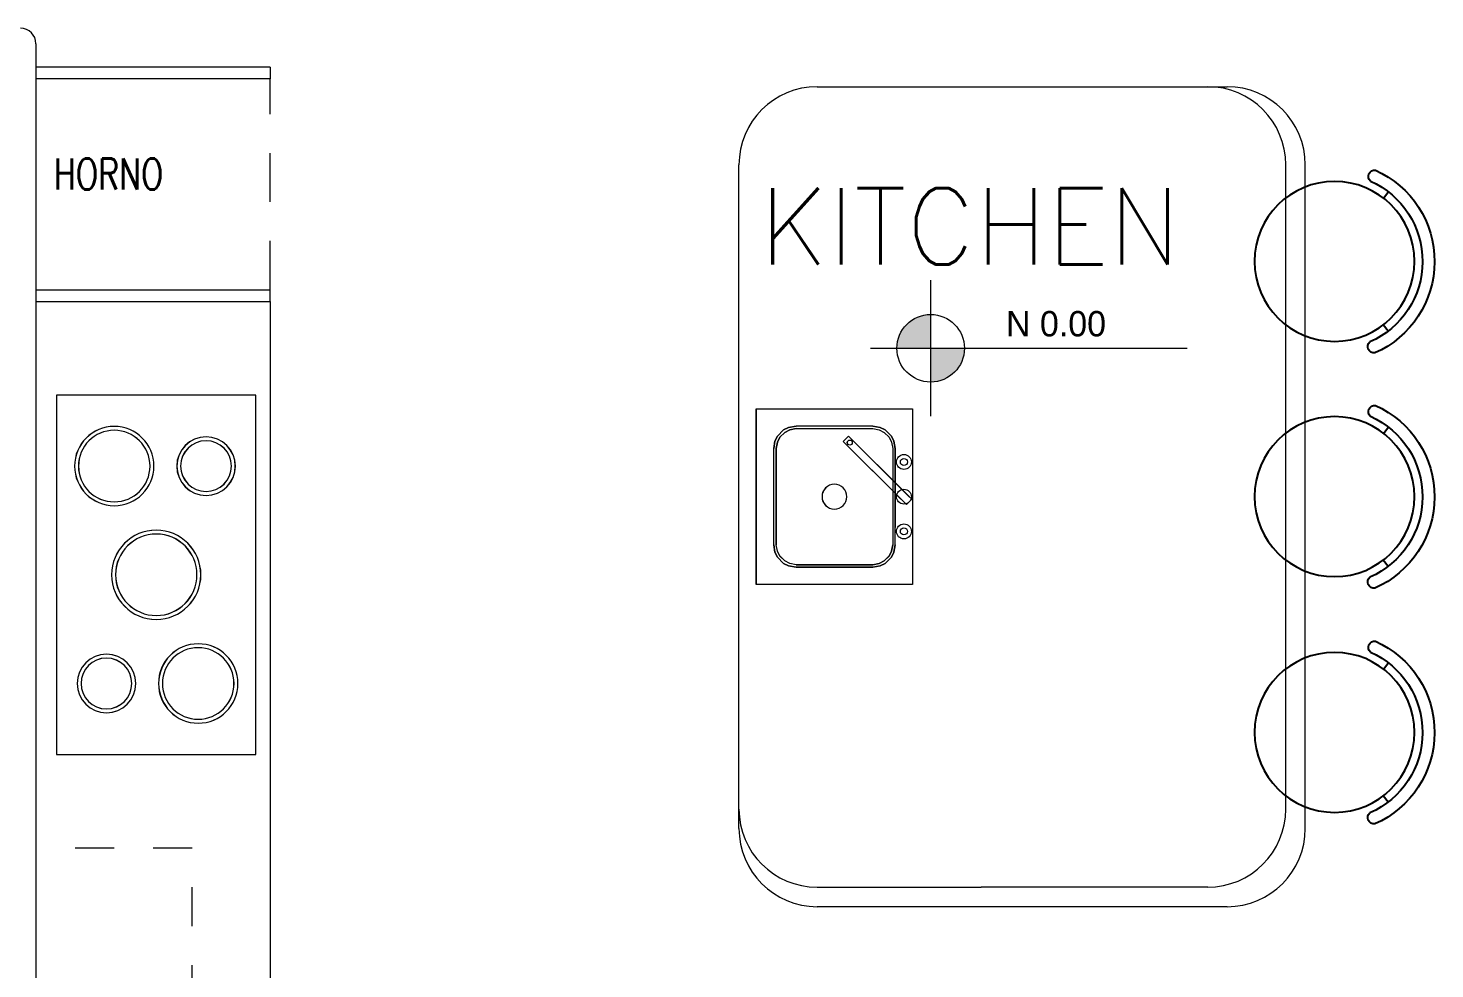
# Model space of a CAD drawing. Header units: metres. Extents: x -232 to 581, y 30 to 789.
# Drawn here: x 109.746 to 113.348, y 659.153 to 661.562 of the extents above; entities that cross this region are included whole.
import ezdxf

# ---------------------------------------------------------------- set-up
doc = ezdxf.new("R2010")
doc.units = ezdxf.units.M
for name, pattern in [('DASHED', [0.75, 0.5, -0.25]), ('DASHED2', [0.375, 0.25, -0.125]), ('HIDDEN2', [0.1875, 0.125, -0.0625])]:
    doc.linetypes.add(name, pattern=pattern)
for name, color, linetype, lineweight in [('01_Mobiliario', 19, 'Continuous', 0), ('02_mobiliario', 250, 'Continuous', 5), ('A-EQPM-OVHD', 253, 'DASHED2', 5), ('A-WALL', 250, 'Continuous', 20), ('baños', 140, 'Continuous', 0), ('MOB FIJOS', 251, 'Continuous', 0), ('PROYECCION', 9, 'DASHED', 0), ('textos', 7, 'Continuous', 0)]:
    doc.layers.add(name, color=color, linetype=linetype, lineweight=lineweight)
doc.layers.add('MOBILIARIOS', color=252, linetype='Continuous')
doc.styles.add('Arch-Dim', font='romans.shx', dxfattribs={"width": 0.75})
doc.styles.add('ESC100-2mm', font='arial.ttf', dxfattribs={"height": 0.15})
doc.styles.get("Standard").update_dxf_attribs({"font": 'arial.ttf'})

# ---------------------------------------------------------------- blocks, each defined once
blk = doc.blocks.new('A$C900cbe0a')
at = {"layer": 'MOB FIJOS', "extrusion": (0, 0, -1), "elevation": -0.9042}
blk.add_lwpolyline([(-0.51, 0.92), (0, 0.92), (0, 0), (-0.51, 0)], close=True, dxfattribs=at)
at = {"layer": 'MOB FIJOS', "extrusion": (0, 0, -1)}
for centre, radius in [((-0.1475, 0.7384, -0.9042), 0.1016), ((-0.1475, 0.7384, -0.9042), 0.0916), ((-0.3825, 0.7384, -0.9042), 0.075), ((-0.3825, 0.7384, -0.9042), 0.065), ((-0.255, 0.46, -0.9042), 0.1143), ((-0.255, 0.46, -0.9042), 0.1043), ((-0.1275, 0.1816, -0.9042), 0.075), ((-0.3625, 0.1816, -0.9042), 0.1016), ((-0.3625, 0.1816, -0.9042), 0.0916), ((-0.1275, 0.1816, -0.9042), 0.065)]:
    blk.add_circle(centre, radius, dxfattribs=at)
blk = doc.blocks.new('27.11.2025 LN09 1ER NIVEL')
at = {"layer": 'textos', "true_color": 0x000000, "transparency": 33554534}
h = blk.add_hatch(color=18, dxfattribs=at)
h.dxf.hatch_style = 1
h.paths.add_polyline_path([(188.8745, 94.6607, 0.414214), (188.7879, 94.5742), (188.8745, 94.5742)])
h.paths.add_polyline_path([(188.961, 94.5742), (188.8745, 94.5742), (188.8745, 94.4876, 0.414214)])
at = {"layer": '01_Mobiliario', "color": 18, "true_color": 0x000000, "transparency": 33554684}
for p, q in [((187.1838, 95.2941), (187.1838, 95.2641)), ((186.5838, 94.7241), (187.1838, 94.7241))]:
    blk.add_line(p, q, dxfattribs=at)
at = {"layer": '01_Mobiliario', "color": 18, "ltscale": 0.005, "true_color": 0x000000, "transparency": 33554684}
blk.add_line((187.1838, 94.6941), (187.1838, 92.0441), dxfattribs=at)
at = {"layer": '01_Mobiliario', "color": 18, "true_color": 0x000000, "transparency": 33554684}
for points in [[(187.1838, 95.2941), (186.5838, 95.2941)], [(187.1838, 95.2641), (186.5838, 95.2641)], [(186.5838, 94.6941), (187.1838, 94.6941), (187.1838, 94.7241)]]:
    blk.add_lwpolyline(points, dxfattribs=at)
at = {"layer": '02_mobiliario', "color": 18, "true_color": 0x000000, "transparency": 33554684}
for p, q in [((188.5838, 95.2441), (189.6338, 95.2441)), ((188.3838, 93.3441), (188.3838, 95.0441)), ((189.8338, 93.3441), (189.8338, 95.0441)), ((189.6338, 93.1441), (188.5838, 93.1441))]:
    blk.add_line(p, q, dxfattribs=at)
for centre, start, end in [((188.5838, 95.0441), 90, 180), ((189.6338, 95.0441), 360, 90), ((188.5838, 93.3441), 180, 270), ((189.6338, 93.3441), 270, 360)]:
    blk.add_arc(centre, 0.2, start, end, dxfattribs=at)
at = {"layer": 'A-EQPM-OVHD', "color": 18, "linetype": 'HIDDEN2', "true_color": 0x000000}
blk.add_line((187.1838, 94.7241), (187.1838, 95.2641), dxfattribs=at)
at = {"layer": 'A-WALL', "color": 18, "true_color": 0x000000}
blk.add_line((186.5838, 95.3541), (186.5838, 91.5741), dxfattribs=at)
blk.add_arc((186.5438, 95.3541), 0.04, 0, 90, dxfattribs=at)
at = {"layer": 'MOB FIJOS', "color": 18, "ltscale": 0.01, "true_color": 0x000000}
for p, q in [((188.6643, 94.3493, 0.0413), (188.6508, 94.3358, 0.0603)), ((188.8262, 94.1874, 0.0222), (188.8128, 94.1739, 0.0222))]:
    blk.add_line(p, q, dxfattribs=at)
for points, elevation in [([(188.4282, 94.4191), (188.8282, 94.4191), (188.8282, 93.9691), (188.4282, 93.9691), (188.4282, 94.4191)], -0.0063), ([(188.5298, 94.3683), (188.514, 94.3651), (188.5013, 94.3588), (188.4886, 94.3461), (188.4822, 94.3334), (188.479, 94.3175)], -0.0063), ([(188.7266, 94.3747), (188.7457, 94.3715), (188.7584, 94.3651), (188.7743, 94.3493), (188.7806, 94.3366), (188.7838, 94.3175)], 0.0063), ([(188.5298, 94.0199), (188.514, 94.0231), (188.5013, 94.0294), (188.4886, 94.0421), (188.4822, 94.0548), (188.479, 94.0707)], -0.0063), ([(188.7266, 94.0136), (188.7457, 94.0167), (188.7584, 94.0231), (188.7743, 94.039), (188.7806, 94.0517), (188.7838, 94.0707)], 0.0063)]:
    blk.add_lwpolyline(points, dxfattribs=dict(at, elevation=elevation))
for points in [[(188.5298, 94.3747), (188.5108, 94.3715), (188.4981, 94.3651), (188.4822, 94.3493), (188.4759, 94.3366), (188.4727, 94.3175)], [(188.7266, 94.3683), (188.7425, 94.3651), (188.7552, 94.3588), (188.7679, 94.3461), (188.7743, 94.3334), (188.7774, 94.3175)], [(188.5298, 94.0136), (188.5108, 94.0167), (188.4981, 94.0231), (188.4822, 94.039), (188.4759, 94.0517), (188.4727, 94.0707)], [(188.7266, 94.0199), (188.7425, 94.0231), (188.7552, 94.0294), (188.7679, 94.0421), (188.7743, 94.0548), (188.7774, 94.0707)]]:
    blk.add_lwpolyline(points, dxfattribs=at)
at = {"layer": 'MOB FIJOS', "color": 18, "ltscale": 0.01, "true_color": 0x000000, "elevation": -0.2096}
blk.add_lwpolyline([(188.7743, 94.3334), (188.7774, 94.3175), (188.7774, 94.0707), (188.7743, 94.0548), (188.7679, 94.0421), (188.7552, 94.0294), (188.7425, 94.0231), (188.7266, 94.0199), (188.5298, 94.0199), (188.514, 94.0231), (188.5013, 94.0294), (188.4886, 94.0421), (188.4822, 94.0548), (188.479, 94.0707), (188.479, 94.3175), (188.4822, 94.3334), (188.4886, 94.3461), (188.5013, 94.3588), (188.514, 94.3651), (188.5298, 94.3683), (188.7266, 94.3683), (188.7425, 94.3651), (188.7552, 94.3588), (188.7679, 94.3461)], close=True, dxfattribs=at)
at = {"layer": 'MOB FIJOS', "color": 18, "ltscale": 0.01, "true_color": 0x000000}
for points in [[(188.7266, 94.3747), (188.5298, 94.3747, 0.414214)], [(188.5298, 94.0136), (188.7266, 94.0136, 0.414214)]]:
    blk.add_lwpolyline(points, format="xyb", dxfattribs=at)
at = {"layer": 'MOB FIJOS', "color": 18, "ltscale": 0.01, "true_color": 0x000000, "elevation": 0.0063}
blk.add_lwpolyline([(188.7838, 94.0707), (188.7838, 94.3175, 0.325454)], format="xyb", dxfattribs=at)
at = {"layer": 'MOB FIJOS', "color": 18, "ltscale": 0.01, "true_color": 0x000000}
for centre, radius in [((188.6675, 94.3326, 0.0286), 0.00635), ((188.806, 94.283, -0.0032), 0.0191), ((188.806, 94.283, -0.0032), 0.00905), ((188.806, 94.1941, -0.0032), 0.0191), ((188.806, 94.1052, -0.0032), 0.0191), ((188.806, 94.1052, -0.0032), 0.00905)]:
    blk.add_circle(centre, radius, dxfattribs=at)
for start, end in [(0, 180), (180, 0)]:
    blk.add_arc((188.6282, 94.1941, -0.2159), 0.0318, start, end, dxfattribs=at)
for points, invisible_edges in [([(188.514, 94.3651, -0.0063), (188.5013, 94.3588, -0.0063), (188.4981, 94.3651), (188.5108, 94.3715)], 10), ([(188.514, 94.3651, -0.0063), (188.5108, 94.3715), (188.5298, 94.3747), (188.5298, 94.3683, -0.0063)], 5), ([(188.7266, 94.3747, 0.0063), (188.5298, 94.3747), (188.5298, 94.3683, -0.0063), (188.7266, 94.3683)], 11), ([(188.7457, 94.3715, 0.0063), (188.7457, 94.3715, 0.0063), (188.7901, 94.3747, 0.0063), (188.7266, 94.3747, 0.0063)], 6), ([(188.7425, 94.3651), (188.7457, 94.3715, 0.0063), (188.7266, 94.3747, 0.0063), (188.7266, 94.3683)], 5), ([(188.7425, 94.3651), (188.7552, 94.3588), (188.7584, 94.3651, 0.0063), (188.7457, 94.3715, 0.0063)], 10), ([(188.7584, 94.3651, 0.0063), (188.7584, 94.3651, 0.0063), (188.7901, 94.3747, 0.0063), (188.7457, 94.3715, 0.0063)], 6), ([(188.7743, 94.3493, 0.0063), (188.7743, 94.3493, 0.0063), (188.7901, 94.3747, 0.0063), (188.7584, 94.3651, 0.0063)], 6), ([(188.7743, 94.3493, 0.0063), (188.7743, 94.3493, 0.0063), (188.7806, 94.3366, 0.0063), (188.7901, 94.3747, 0.0063)], 12), ([(188.7806, 94.3366, 0.0063), (188.7806, 94.3366, 0.0063), (188.7838, 94.3175, 0.0063), (188.7901, 94.3747, 0.0063)], 12), ([(188.479, 94.3175, -0.0063), (188.4727, 94.3175), (188.4759, 94.3366), (188.4822, 94.3334, -0.0063)], 5), ([(188.4822, 94.3334, -0.0063), (188.4759, 94.3366), (188.4822, 94.3493), (188.4886, 94.3461, -0.0063)], 5), ([(188.5013, 94.3588, -0.0063), (188.4886, 94.3461, -0.0063), (188.4822, 94.3493), (188.4981, 94.3651)], 10), ([(188.7552, 94.3588), (188.7679, 94.3461), (188.7743, 94.3493, 0.0063), (188.7584, 94.3651, 0.0063)], 10), ([(188.7743, 94.3334), (188.7806, 94.3366, 0.0063), (188.7743, 94.3493, 0.0063), (188.7679, 94.3461)], 5), ([(188.7774, 94.3175), (188.7838, 94.3175, 0.0063), (188.7806, 94.3366, 0.0063), (188.7743, 94.3334)], 5), ([(188.4727, 94.0707), (188.4727, 94.3175), (188.479, 94.3175, -0.0063), (188.479, 94.0707, -0.0063)], 10), ([(188.7838, 94.0707, 0.0063), (188.7838, 94.3175, 0.0063), (188.7774, 94.3175), (188.7774, 94.0707)], 10), ([(188.7965, 94.3175, 0.0063), (188.7838, 94.3175, 0.0063), (188.7838, 94.1152, 0.0063), (188.7965, 94.1152, 0.0063)], 13), ([(188.7838, 94.0707, 0.0063), (188.7838, 94.1152, 0.0063), (188.7901, 94.1152, 0.0063), (188.7901, 94.0707, 0.0063)], 14), ([(188.479, 94.0707, -0.0063), (188.4727, 94.0707), (188.4759, 94.0517), (188.4822, 94.0548, -0.0063)], 5), ([(188.4822, 94.0548, -0.0063), (188.4759, 94.0517), (188.4822, 94.039), (188.4886, 94.0421, -0.0063)], 5), ([(188.5013, 94.0294, -0.0063), (188.4886, 94.0421, -0.0063), (188.4822, 94.039), (188.4981, 94.0231)], 10), ([(188.7552, 94.0294), (188.7679, 94.0421), (188.7743, 94.039, 0.0063), (188.7584, 94.0231, 0.0063)], 10), ([(188.7743, 94.0548), (188.7806, 94.0517, 0.0063), (188.7743, 94.039, 0.0063), (188.7679, 94.0421)], 5), ([(188.7774, 94.0707), (188.7838, 94.0707, 0.0063), (188.7806, 94.0517, 0.0063), (188.7743, 94.0548)], 5), ([(188.7806, 94.0517, 0.0063), (188.7806, 94.0517, 0.0063), (188.7838, 94.0707, 0.0063), (188.7901, 94.0136, 0.0063)], 12), ([(188.7838, 94.0707, 0.0063), (188.7838, 94.0707, 0.0063), (188.7901, 94.0707, 0.0063), (188.7901, 94.0136, 0.0063)], 14), ([(188.514, 94.0231, -0.0063), (188.5013, 94.0294, -0.0063), (188.4981, 94.0231), (188.5108, 94.0167)], 10), ([(188.514, 94.0231, -0.0063), (188.5108, 94.0167), (188.5298, 94.0136), (188.5298, 94.0199, -0.0063)], 5), ([(188.7266, 94.0136, 0.0063), (188.5298, 94.0136), (188.5298, 94.0199, -0.0063), (188.7266, 94.0199)], 10), ([(188.7425, 94.0231), (188.7457, 94.0167, 0.0063), (188.7266, 94.0136, 0.0063), (188.7266, 94.0199)], 5), ([(188.7457, 94.0167, 0.0063), (188.7457, 94.0167, 0.0063), (188.7901, 94.0136, 0.0063), (188.7266, 94.0136, 0.0063)], 6), ([(188.7425, 94.0231), (188.7552, 94.0294), (188.7584, 94.0231, 0.0063), (188.7457, 94.0167, 0.0063)], 10), ([(188.7584, 94.0231, 0.0063), (188.7584, 94.0231, 0.0063), (188.7901, 94.0136, 0.0063), (188.7457, 94.0167, 0.0063)], 6), ([(188.7743, 94.039, 0.0063), (188.7743, 94.039, 0.0063), (188.7901, 94.0136, 0.0063), (188.7584, 94.0231, 0.0063)], 6)]:
    blk.add_3dface(points, dxfattribs=dict(at, invisible_edges=invisible_edges))
for points in [[(188.6508, 94.3358, 0.0603), (188.6508, 94.3358, 0.0413), (188.8038, 94.1829, 0.0413), (188.7948, 94.1919, 0.0603)], [(188.6643, 94.3493, 0.0603), (188.6643, 94.3493, 0.0413), (188.8172, 94.1964, 0.0413), (188.8083, 94.2053, 0.0603)], [(188.8128, 94.1739, 0.0222), (188.7858, 94.2009, 0.0222), (188.7858, 94.2009, 0.0413), (188.8038, 94.1829, 0.0413)], [(188.8262, 94.1874, 0.0222), (188.7993, 94.2143, 0.0222), (188.7993, 94.2143, 0.0413), (188.8172, 94.1964, 0.0413)]]:
    blk.add_3dface(points, dxfattribs=at)
at = {"layer": 'PROYECCION', "color": 18, "linetype": 'DASHED', "ltscale": 0.1, "true_color": 0x000000}
for p, q in [((186.9838, 93.2941), (186.5838, 93.2941)), ((186.9838, 92.6941), (186.9838, 93.2941))]:
    blk.add_line(p, q, dxfattribs=at)
at = {"layer": 'textos', "color": 18, "true_color": 0x000000}
for p, q in [((188.8745, 94.7482), (188.8745, 94.4002)), ((188.7207, 94.5742), (189.5315, 94.5742))]:
    blk.add_line(p, q, dxfattribs=at)
blk.add_circle((188.8745, 94.5742), 0.0865, dxfattribs=at)
at = {"layer": 'MOB FIJOS', "color": 18, "true_color": 0x000000}
blk.add_blockref('A$C900cbe0a', (186.6367, 93.5341, -0.9042), dxfattribs=at)
at = {"layer": 'textos', "color": 18, "true_color": 0x000000, "insert": (186.4103, 95.0604), "char_height": 0.08, "width": 26.65337, "attachment_point": 1, "style": 'Arch-Dim'}
blk.add_mtext('    {\\H1.3313x; }HORNO', dxfattribs=at)
at = {"layer": 'textos', "color": 18, "true_color": 0x000000, "insert": (188.3028, 94.7891), "char_height": 0.195, "width": 3.404877, "attachment_point": 7}
blk.add_mtext('{\\Fromans|c0; KITCHEN}', dxfattribs=at)
at = {"layer": 'textos', "color": 18, "true_color": 0x000000, "insert": (189.0674, 94.6696), "char_height": 0.065, "attachment_point": 1, "style": 'ESC100-2mm'}
blk.add_mtext_dynamic_manual_height_columns('{\\Ftxt|c0;N 0.00}', width=2.216942, gutter_width=0.5, heights=[0], dxfattribs=at)
blk = doc.blocks.new('A$C5E9F50A8')
at = {"layer": 'MOBILIARIOS', "ltscale": 50}
for p, q in [((54.5, 334.6), (70.3, 322.3)), ((402.6, 334.6), (386.8, 322.3))]:
    blk.add_line(p, q, dxfattribs=at)
blk.add_circle((228.6, 200), 200, dxfattribs=at)
for centre, radius, start, end in [((228.6, 200), 250, 23.9041, 156.0959), ((228.6, 200), 220, 23.9041, 156.0959), ((15.7, 299.7), 15.8, 174.261, 317.9308), ((441.4, 299.7), 15.8, 222.0692, 5.739)]:
    blk.add_arc(centre, radius, start, end, dxfattribs=at)
blk = doc.blocks.new('20.03.2026 LN 09 PRIMER NIVEL ARQ')
at = {"layer": 'textos', "transparency": 33554534}
h = blk.add_hatch(color=1, dxfattribs=at)
h.dxf.hatch_style = 1
h.paths.add_polyline_path([(8.2547, -59.0765, 0.414214), (8.1682, -59.1631), (8.2547, -59.1631)])
h.paths.add_polyline_path([(8.3412, -59.1631), (8.2547, -59.1631), (8.2547, -59.2496, 0.414214)])
at = {"layer": '01_Mobiliario', "color": 1, "transparency": 33554684}
for p, q in [((6.564, -58.4432), (6.564, -58.4732)), ((5.964, -59.0132), (6.564, -59.0132))]:
    blk.add_line(p, q, dxfattribs=at)
at = {"layer": '01_Mobiliario', "color": 1, "ltscale": 0.005, "transparency": 33554684}
for p, q in [((9.164, -60.3432), (9.164, -58.6932)), ((6.564, -59.0432), (6.564, -61.6322))]:
    blk.add_line(p, q, dxfattribs=at)
at = {"layer": '01_Mobiliario', "color": 1, "transparency": 33554684}
for points in [[(6.564, -58.4432), (5.964, -58.4432)], [(6.564, -58.4732), (5.964, -58.4732)], [(5.964, -59.0432), (6.564, -59.0432), (6.564, -59.0132)]]:
    blk.add_lwpolyline(points, dxfattribs=at)
at = {"layer": '02_mobiliario', "color": 1, "transparency": 33554684}
for p, q in [((7.964, -58.4932), (8.964, -58.4932)), ((7.764, -60.3432), (7.764, -58.6932)), ((7.964, -60.5432), (8.384, -60.5432)), ((8.964, -60.5432), (8.384, -60.5432))]:
    blk.add_line(p, q, dxfattribs=at)
for centre, start, end in [((7.964, -58.6932), 90, 180), ((8.964, -58.6932), 360, 90), ((7.964, -60.3432), 180, 270), ((8.964, -60.3432), 270, 360)]:
    blk.add_arc(centre, 0.2, start, end, dxfattribs=at)
at = {"layer": 'A-EQPM-OVHD', "color": 1, "linetype": 'HIDDEN2'}
blk.add_line((6.564, -59.0132), (6.564, -58.4732), dxfattribs=at)
at = {"layer": 'A-WALL', "color": 1}
blk.add_line((5.964, -58.3832), (5.964, -62.1922), dxfattribs=at)
blk.add_arc((5.924, -58.3832), 0.04, 0, 90, dxfattribs=at)
at = {"layer": 'MOB FIJOS', "color": 1, "ltscale": 0.01}
for p, q in [((8.0445, -59.388, 0.0413), (8.0311, -59.4015, 0.0603)), ((8.2065, -59.5499, 0.0222), (8.193, -59.5634, 0.0222))]:
    blk.add_line(p, q, dxfattribs=at)
for points, elevation in [([(7.8085, -59.3182), (8.2085, -59.3182), (8.2085, -59.7682), (7.8085, -59.7682), (7.8085, -59.3182)], -0.0063), ([(7.9101, -59.369), (7.8942, -59.3721), (7.8815, -59.3785), (7.8688, -59.3912), (7.8624, -59.4039), (7.8593, -59.4198)], -0.0063), ([(8.1069, -59.3626), (8.1259, -59.3658), (8.1386, -59.3721), (8.1545, -59.388), (8.1608, -59.4007), (8.164, -59.4198)], 0.0063), ([(7.9101, -59.7174), (7.8942, -59.7142), (7.8815, -59.7078), (7.8688, -59.6951), (7.8624, -59.6824), (7.8593, -59.6666)], -0.0063), ([(8.1069, -59.7237), (8.1259, -59.7205), (8.1386, -59.7142), (8.1545, -59.6983), (8.1608, -59.6856), (8.164, -59.6666)], 0.0063)]:
    blk.add_lwpolyline(points, dxfattribs=dict(at, elevation=elevation))
for points in [[(7.9101, -59.3626), (7.891, -59.3658), (7.8783, -59.3721), (7.8624, -59.388), (7.8561, -59.4007), (7.8529, -59.4198)], [(8.1069, -59.369), (8.1227, -59.3721), (8.1354, -59.3785), (8.1481, -59.3912), (8.1545, -59.4039), (8.1577, -59.4198)], [(7.9101, -59.7237), (7.891, -59.7205), (7.8783, -59.7142), (7.8624, -59.6983), (7.8561, -59.6856), (7.8529, -59.6666)], [(8.1069, -59.7174), (8.1227, -59.7142), (8.1354, -59.7078), (8.1481, -59.6951), (8.1545, -59.6824), (8.1577, -59.6666)]]:
    blk.add_lwpolyline(points, dxfattribs=at)
at = {"layer": 'MOB FIJOS', "color": 1, "ltscale": 0.01, "elevation": -0.2096}
blk.add_lwpolyline([(8.1545, -59.4039), (8.1577, -59.4198), (8.1577, -59.6666), (8.1545, -59.6824), (8.1481, -59.6951), (8.1354, -59.7078), (8.1227, -59.7142), (8.1069, -59.7174), (7.9101, -59.7174), (7.8942, -59.7142), (7.8815, -59.7078), (7.8688, -59.6951), (7.8624, -59.6824), (7.8593, -59.6666), (7.8593, -59.4198), (7.8624, -59.4039), (7.8688, -59.3912), (7.8815, -59.3785), (7.8942, -59.3721), (7.9101, -59.369), (8.1069, -59.369), (8.1227, -59.3721), (8.1354, -59.3785), (8.1481, -59.3912)], close=True, dxfattribs=at)
at = {"layer": 'MOB FIJOS', "color": 1, "ltscale": 0.01}
for points in [[(8.1069, -59.3626), (7.9101, -59.3626, 0.414214)], [(7.9101, -59.7237), (8.1069, -59.7237, 0.414214)]]:
    blk.add_lwpolyline(points, format="xyb", dxfattribs=at)
at = {"layer": 'MOB FIJOS', "color": 1, "ltscale": 0.01, "elevation": 0.0063}
blk.add_lwpolyline([(8.164, -59.6666), (8.164, -59.4198, 0.325454)], format="xyb", dxfattribs=at)
at = {"layer": 'MOB FIJOS', "color": 1, "ltscale": 0.01}
for centre, radius in [((8.0478, -59.4047, 0.0286), 0.00635), ((8.1862, -59.4543, -0.0032), 0.0191), ((8.1862, -59.4543, -0.0032), 0.00905), ((8.1862, -59.5432, -0.0032), 0.0191), ((8.1862, -59.6321, -0.0032), 0.0191), ((8.1862, -59.6321, -0.0032), 0.00905)]:
    blk.add_circle(centre, radius, dxfattribs=at)
for start, end in [(0, 180), (180, 0)]:
    blk.add_arc((8.0085, -59.5432, -0.2159), 0.0318, start, end, dxfattribs=at)
for points, invisible_edges in [([(7.8624, -59.4039, -0.0063), (7.8561, -59.4007), (7.8624, -59.388), (7.8688, -59.3912, -0.0063)], 5), ([(7.8815, -59.3785, -0.0063), (7.8688, -59.3912, -0.0063), (7.8624, -59.388), (7.8783, -59.3721)], 10), ([(7.8942, -59.3721, -0.0063), (7.8815, -59.3785, -0.0063), (7.8783, -59.3721), (7.891, -59.3658)], 10), ([(7.8942, -59.3721, -0.0063), (7.891, -59.3658), (7.9101, -59.3626), (7.9101, -59.369, -0.0063)], 5), ([(8.1069, -59.3626, 0.0063), (7.9101, -59.3626), (7.9101, -59.369, -0.0063), (8.1069, -59.369)], 11), ([(8.1259, -59.3658, 0.0063), (8.1259, -59.3658, 0.0063), (8.1704, -59.3626, 0.0063), (8.1069, -59.3626, 0.0063)], 6), ([(8.1227, -59.3721), (8.1259, -59.3658, 0.0063), (8.1069, -59.3626, 0.0063), (8.1069, -59.369)], 5), ([(8.1227, -59.3721), (8.1354, -59.3785), (8.1386, -59.3721, 0.0063), (8.1259, -59.3658, 0.0063)], 10), ([(8.1386, -59.3721, 0.0063), (8.1386, -59.3721, 0.0063), (8.1704, -59.3626, 0.0063), (8.1259, -59.3658, 0.0063)], 6), ([(8.1354, -59.3785), (8.1481, -59.3912), (8.1545, -59.388, 0.0063), (8.1386, -59.3721, 0.0063)], 10), ([(8.1545, -59.388, 0.0063), (8.1545, -59.388, 0.0063), (8.1704, -59.3626, 0.0063), (8.1386, -59.3721, 0.0063)], 6), ([(8.1545, -59.4039), (8.1608, -59.4007, 0.0063), (8.1545, -59.388, 0.0063), (8.1481, -59.3912)], 5), ([(8.1545, -59.388, 0.0063), (8.1545, -59.388, 0.0063), (8.1608, -59.4007, 0.0063), (8.1704, -59.3626, 0.0063)], 12), ([(8.1608, -59.4007, 0.0063), (8.1608, -59.4007, 0.0063), (8.164, -59.4198, 0.0063), (8.1704, -59.3626, 0.0063)], 12), ([(7.8593, -59.4198, -0.0063), (7.8529, -59.4198), (7.8561, -59.4007), (7.8624, -59.4039, -0.0063)], 5), ([(7.8529, -59.6666), (7.8529, -59.4198), (7.8593, -59.4198, -0.0063), (7.8593, -59.6666, -0.0063)], 10), ([(8.1577, -59.4198), (8.164, -59.4198, 0.0063), (8.1608, -59.4007, 0.0063), (8.1545, -59.4039)], 5), ([(8.164, -59.6666, 0.0063), (8.164, -59.4198, 0.0063), (8.1577, -59.4198), (8.1577, -59.6666)], 10), ([(8.1767, -59.4198, 0.0063), (8.164, -59.4198, 0.0063), (8.164, -59.6221, 0.0063), (8.1767, -59.6221, 0.0063)], 13), ([(8.164, -59.6666, 0.0063), (8.164, -59.6221, 0.0063), (8.1704, -59.6221, 0.0063), (8.1704, -59.6666, 0.0063)], 14), ([(7.8593, -59.6666, -0.0063), (7.8529, -59.6666), (7.8561, -59.6856), (7.8624, -59.6824, -0.0063)], 5), ([(8.1577, -59.6666), (8.164, -59.6666, 0.0063), (8.1608, -59.6856, 0.0063), (8.1545, -59.6824)], 5), ([(8.1608, -59.6856, 0.0063), (8.1608, -59.6856, 0.0063), (8.164, -59.6666, 0.0063), (8.1704, -59.7237, 0.0063)], 12), ([(8.164, -59.6666, 0.0063), (8.164, -59.6666, 0.0063), (8.1704, -59.6666, 0.0063), (8.1704, -59.7237, 0.0063)], 14), ([(7.8624, -59.6824, -0.0063), (7.8561, -59.6856), (7.8624, -59.6983), (7.8688, -59.6951, -0.0063)], 5), ([(7.8815, -59.7078, -0.0063), (7.8688, -59.6951, -0.0063), (7.8624, -59.6983), (7.8783, -59.7142)], 10), ([(7.8942, -59.7142, -0.0063), (7.8815, -59.7078, -0.0063), (7.8783, -59.7142), (7.891, -59.7205)], 10), ([(7.8942, -59.7142, -0.0063), (7.891, -59.7205), (7.9101, -59.7237), (7.9101, -59.7174, -0.0063)], 5), ([(8.1227, -59.7142), (8.1259, -59.7205, 0.0063), (8.1069, -59.7237, 0.0063), (8.1069, -59.7174)], 5), ([(8.1227, -59.7142), (8.1354, -59.7078), (8.1386, -59.7142, 0.0063), (8.1259, -59.7205, 0.0063)], 10), ([(8.1386, -59.7142, 0.0063), (8.1386, -59.7142, 0.0063), (8.1704, -59.7237, 0.0063), (8.1259, -59.7205, 0.0063)], 6), ([(8.1354, -59.7078), (8.1481, -59.6951), (8.1545, -59.6983, 0.0063), (8.1386, -59.7142, 0.0063)], 10), ([(8.1545, -59.6983, 0.0063), (8.1545, -59.6983, 0.0063), (8.1704, -59.7237, 0.0063), (8.1386, -59.7142, 0.0063)], 6), ([(8.1545, -59.6824), (8.1608, -59.6856, 0.0063), (8.1545, -59.6983, 0.0063), (8.1481, -59.6951)], 5), ([(8.1069, -59.7237, 0.0063), (7.9101, -59.7237), (7.9101, -59.7174, -0.0063), (8.1069, -59.7174)], 10), ([(8.1259, -59.7205, 0.0063), (8.1259, -59.7205, 0.0063), (8.1704, -59.7237, 0.0063), (8.1069, -59.7237, 0.0063)], 6)]:
    blk.add_3dface(points, dxfattribs=dict(at, invisible_edges=invisible_edges))
for points in [[(8.0445, -59.388, 0.0603), (8.0445, -59.388, 0.0413), (8.1975, -59.5409, 0.0413), (8.1885, -59.5319, 0.0603)], [(8.0311, -59.4015, 0.0603), (8.0311, -59.4015, 0.0413), (8.184, -59.5544, 0.0413), (8.175, -59.5454, 0.0603)], [(8.193, -59.5634, 0.0222), (8.166, -59.5364, 0.0222), (8.166, -59.5364, 0.0413), (8.184, -59.5544, 0.0413)], [(8.2065, -59.5499, 0.0222), (8.1795, -59.523, 0.0222), (8.1795, -59.523, 0.0413), (8.1975, -59.5409, 0.0413)]]:
    blk.add_3dface(points, dxfattribs=at)
at = {"layer": 'PROYECCION', "color": 1, "linetype": 'DASHED', "ltscale": 0.1}
for p, q in [((6.364, -60.4432), (5.964, -60.4432)), ((6.364, -61.0432), (6.364, -60.4432))]:
    blk.add_line(p, q, dxfattribs=at)
at = {"layer": 'textos', "color": 1}
for p, q in [((8.2547, -58.9891), (8.2547, -59.3371)), ((8.1009, -59.1631), (8.9118, -59.1631))]:
    blk.add_line(p, q, dxfattribs=at)
blk.add_circle((8.2547, -59.1631), 0.0865, dxfattribs=at)
at = {"layer": 'MOB FIJOS', "color": 1}
blk.add_blockref('A$C900cbe0a', (6.017, -60.2032, -0.9042), dxfattribs=at)
at = {"layer": 'MOBILIARIOS', "color": 1, "xscale": -0.001024267095344282, "yscale": 0.001024267095358312, "zscale": 0.001024267095364936, "rotation": 269.792429463715}
for p in [(9.0831, -59.174), (9.0831, -59.7765), (9.0831, -60.3802)]:
    blk.add_blockref('A$C5E9F50A8', p, dxfattribs=at)
at = {"layer": 'baños', "color": 1, "linetype": 'Continuous'}
for tag, p in [('MODELNUMBER', (-12.0611, -62.0707)), ('MATERIAL', (-12.0611, -62.0709)), ('PRODUCT', (-12.0611, -62.0708)), ('TRADENAME', (-12.0611, -62.0708))]:
    blk.add_attdef(tag, p, '', height=0.0000254, rotation=359.9999, dxfattribs=at)
at = {"layer": 'textos', "color": 1, "insert": (5.7905, -58.6769), "char_height": 0.08, "width": 26.65337, "attachment_point": 1, "style": 'Arch-Dim'}
blk.add_mtext('    {\\H1.3313x; }HORNO', dxfattribs=at)
at = {"layer": 'textos', "color": 1, "insert": (7.6831, -58.9482), "char_height": 0.195, "width": 3.404877, "attachment_point": 7}
blk.add_mtext('{\\Fromans|c0; KITCHEN}', dxfattribs=at)
at = {"layer": 'textos', "color": 1, "insert": (8.4477, -59.0677), "char_height": 0.065, "attachment_point": 1, "style": 'ESC100-2mm'}
blk.add_mtext_dynamic_manual_height_columns('{\\Ftxt|c0;N 0.00}', width=2.216942, gutter_width=0.5, heights=[0], dxfattribs=at)

msp = doc.modelspace()

# ---------------------------------------------------------------- block references
at = {"color": 1}
for name, p in [('20.03.2026 LN 09 PRIMER NIVEL ARQ', (103.8018, 719.9057)), ('27.11.2025 LN09 1ER NIVEL', (-76.818, 566.1684))]:
    msp.add_blockref(name, p, dxfattribs=at)

doc.saveas('drawing.dxf')
